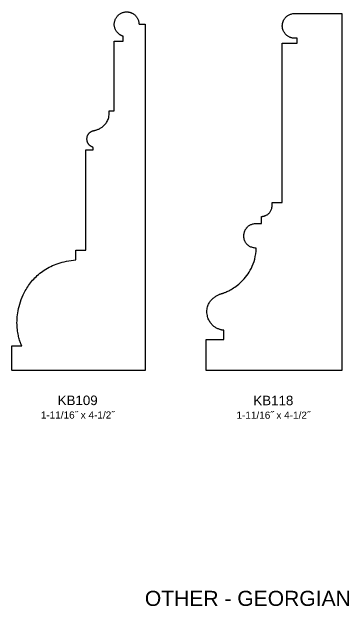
# Model space of a CAD drawing. Extents: x -7.6 to 25.2, y -9.8 to 27.2.
# Drawn here: x 5.51 to 9.76, y 10.31 to 17.8 of the extents above; entities that cross this region are included whole.
import ezdxf

# ---------------------------------------------------------------- set-up
doc = ezdxf.new("R2010")
doc.units = 0
doc.header["$MEASUREMENT"] = 0

# ---------------------------------------------------------------- blocks, each defined once
blk = doc.blocks.new('KB118')
at = {"flags": 128}
blk.add_lwpolyline([(0, 2.8071), (0, 2.6233), (0, 2.4372), (0, 2.2499), (0, 2.0626), (0, 1.8764), (0, 1.6926), (0, 1.5123), (0, 1.3365), (0, 1.1666), (0, 1.0036), (0, 0.8487), (0, 0.7031), (0, 0.5679), (0, 0.4442), (0, 0.3333), (0, 0.2363), (0, 0.1543), (0, 0.0885), (0, 0.0401), (0, 0), (-0.0039, 0), (-0.0152, 0), (-0.0336, 0), (-0.0586, 0), (-0.0897, 0), (-0.1265, 0), (-0.1686, 0), (-0.2155, 0), (-0.2668, 0), (-0.3221, 0), (-0.3809, 0), (-0.4427, 0), (-0.5072, 0), (-0.5739, 0), (-0.6423, 0), (-0.7121, 0), (-0.7827, 0), (-0.8538, 0), (-0.9249, 0), (-0.9955, 0), (-1.0653, 0), (-1.1337, 0), (-1.2004, 0), (-1.2649, 0), (-1.3267, 0), (-1.3855, 0), (-1.4408, 0), (-1.4921, 0), (-1.539, 0), (-1.5811, 0), (-1.6179, 0), (-1.649, 0), (-1.674, 0), (-1.6924, 0), (-1.7037, 0), (-1.7076, 0), (-1.7076, 0.0009), (-1.7076, 0.0035), (-1.7076, 0.0077), (-1.7076, 0.0134), (-1.7076, 0.0205), (-1.7076, 0.0289), (-1.7076, 0.0386), (-1.7076, 0.0493), (-1.7076, 0.061), (-1.7076, 0.0737), (-1.7076, 0.0871), (-1.7076, 0.1013), (-1.7076, 0.116), (-1.7076, 0.1313), (-1.7076, 0.1469), (-1.7076, 0.1629), (-1.7076, 0.179), (-1.7076, 0.1953), (-1.7076, 0.2116), (-1.7076, 0.2277), (-1.7076, 0.2437), (-1.7076, 0.2593), (-1.7076, 0.2746), (-1.7076, 0.2893), (-1.7076, 0.3035), (-1.7076, 0.3169), (-1.7076, 0.3296), (-1.7076, 0.3413), (-1.7076, 0.352), (-1.7076, 0.3617), (-1.7076, 0.3701), (-1.7076, 0.3772), (-1.7076, 0.3829), (-1.7076, 0.3871), (-1.7076, 0.3897), (-1.7076, 0.3906), (-1.7071, 0.3906), (-1.7056, 0.3906), (-1.7033, 0.3906), (-1.7001, 0.3906), (-1.6961, 0.3906), (-1.6913, 0.3906), (-1.6859, 0.3906), (-1.6799, 0.3906), (-1.6733, 0.3906), (-1.6662, 0.3906), (-1.6586, 0.3906), (-1.6506, 0.3906), (-1.6423, 0.3906), (-1.6338, 0.3906), (-1.625, 0.3906), (-1.616, 0.3906), (-1.6069, 0.3906), (-1.5977, 0.3906), (-1.5886, 0.3906), (-1.5795, 0.3906), (-1.5705, 0.3906), (-1.5617, 0.3906), (-1.5531, 0.3906), (-1.5449, 0.3906), (-1.5369, 0.3906), (-1.5293, 0.3906), (-1.5222, 0.3906), (-1.5156, 0.3906), (-1.5096, 0.3906), (-1.5042, 0.3906), (-1.4994, 0.3906), (-1.4954, 0.3906), (-1.4922, 0.3906), (-1.4898, 0.3906), (-1.4884, 0.3906), (-1.4879, 0.3906), (-1.4879, 0.3909), (-1.4879, 0.3916), (-1.4879, 0.3929), (-1.4879, 0.3946), (-1.4879, 0.3968), (-1.4879, 0.3993), (-1.4879, 0.4022), (-1.4879, 0.4054), (-1.4879, 0.4089), (-1.4879, 0.4127), (-1.4879, 0.4167), (-1.4879, 0.421), (-1.4879, 0.4254), (-1.4879, 0.43), (-1.4879, 0.4347), (-1.4879, 0.4395), (-1.4879, 0.4443), (-1.4879, 0.4492), (-1.4879, 0.4541), (-1.4879, 0.4589), (-1.4879, 0.4637), (-1.4879, 0.4684), (-1.4879, 0.473), (-1.4879, 0.4774), (-1.4879, 0.4816), (-1.4879, 0.4857), (-1.4879, 0.4895), (-1.4879, 0.493), (-1.4879, 0.4962), (-1.4879, 0.4991), (-1.4879, 0.5016), (-1.4879, 0.5038), (-1.4879, 0.5055), (-1.4879, 0.5067), (-1.4879, 0.5075), (-1.4879, 0.5078), (-1.4883, 0.5078), (-1.4896, 0.5079), (-1.4917, 0.5082), (-1.4945, 0.5086), (-1.498, 0.5091), (-1.5022, 0.5098), (-1.507, 0.5107), (-1.5124, 0.5118), (-1.5182, 0.5132), (-1.5246, 0.5149), (-1.5313, 0.5168), (-1.5385, 0.5191), (-1.5459, 0.5217), (-1.5536, 0.5247), (-1.5616, 0.528), (-1.5698, 0.5318), (-1.578, 0.536), (-1.5864, 0.5406), (-1.5949, 0.5457), (-1.6033, 0.5514), (-1.6116, 0.5575), (-1.6199, 0.5642), (-1.628, 0.5715), (-1.636, 0.5793), (-1.6437, 0.5878), (-1.6511, 0.5969), (-1.6582, 0.6066), (-1.6649, 0.6171), (-1.6711, 0.6282), (-1.6769, 0.6401), (-1.6822, 0.6528), (-1.6869, 0.6662), (-1.691, 0.6804), (-1.6945, 0.6954), (-1.6972, 0.7113), (-1.6992, 0.728), (-1.6996, 0.7441), (-1.6992, 0.7596), (-1.6978, 0.7744), (-1.6955, 0.7886), (-1.6924, 0.8021), (-1.6886, 0.815), (-1.684, 0.8273), (-1.6789, 0.839), (-1.6731, 0.8501), (-1.6668, 0.8606), (-1.66, 0.8705), (-1.6529, 0.8799), (-1.6453, 0.8888), (-1.6375, 0.8972), (-1.6294, 0.905), (-1.6211, 0.9123), (-1.6126, 0.9192), (-1.6041, 0.9256), (-1.5956, 0.9315), (-1.587, 0.937), (-1.5786, 0.9421), (-1.5703, 0.9467), (-1.5622, 0.9509), (-1.5544, 0.9547), (-1.5468, 0.9582), (-1.5396, 0.9613), (-1.5329, 0.964), (-1.5266, 0.9664), (-1.5208, 0.9684), (-1.5157, 0.9702), (-1.5112, 0.9716), (-1.5073, 0.9728), (-1.5042, 0.9736), (-1.502, 0.9742), (-1.5006, 0.9746), (-1.5001, 0.9747), (-1.4992, 0.975), (-1.4965, 0.9759), (-1.4922, 0.9774), (-1.4864, 0.9795), (-1.479, 0.9823), (-1.4704, 0.9858), (-1.4604, 0.99), (-1.4494, 0.9949), (-1.4372, 1.0006), (-1.4242, 1.0072), (-1.4102, 1.0145), (-1.3955, 1.0227), (-1.3802, 1.0318), (-1.3643, 1.0417), (-1.348, 1.0526), (-1.3313, 1.0645), (-1.3143, 1.0773), (-1.2973, 1.0911), (-1.2801, 1.106), (-1.263, 1.1219), (-1.2461, 1.1389), (-1.2294, 1.1571), (-1.213, 1.1763), (-1.1971, 1.1967), (-1.1817, 1.2183), (-1.167, 1.2412), (-1.1531, 1.2652), (-1.1399, 1.2906), (-1.1278, 1.3172), (-1.1167, 1.3451), (-1.1067, 1.3744), (-1.098, 1.4051), (-1.0906, 1.4371), (-1.0847, 1.4706), (-1.0803, 1.5056), (-1.0776, 1.542), (-1.0906, 1.5433), (-1.1028, 1.5452), (-1.1143, 1.5475), (-1.1252, 1.5503), (-1.1353, 1.5536), (-1.1449, 1.5572), (-1.1538, 1.5612), (-1.1621, 1.5655), (-1.1698, 1.5701), (-1.1769, 1.575), (-1.1836, 1.5802), (-1.1896, 1.5856), (-1.1952, 1.5911), (-1.2004, 1.5969), (-1.205, 1.6028), (-1.2093, 1.6087), (-1.2131, 1.6148), (-1.2165, 1.6209), (-1.2196, 1.627), (-1.2223, 1.6331), (-1.2247, 1.6392), (-1.2268, 1.6452), (-1.2286, 1.6511), (-1.2301, 1.6569), (-1.2314, 1.6626), (-1.2325, 1.668), (-1.2333, 1.6732), (-1.234, 1.6782), (-1.2346, 1.683), (-1.235, 1.6874), (-1.2353, 1.6915), (-1.2355, 1.6952), (-1.2356, 1.6986), (-1.2357, 1.7015), (-1.2357, 1.704), (-1.2358, 1.7061), (-1.2354, 1.7084), (-1.235, 1.7111), (-1.2345, 1.7141), (-1.2339, 1.7175), (-1.2333, 1.7211), (-1.2326, 1.725), (-1.2317, 1.7291), (-1.2307, 1.7334), (-1.2296, 1.7379), (-1.2283, 1.7426), (-1.2268, 1.7474), (-1.2251, 1.7524), (-1.2232, 1.7575), (-1.2212, 1.7626), (-1.2188, 1.7679), (-1.2163, 1.7731), (-1.2135, 1.7784), (-1.2104, 1.7837), (-1.207, 1.789), (-1.2033, 1.7942), (-1.1993, 1.7994), (-1.1949, 1.8045), (-1.1902, 1.8094), (-1.1852, 1.8143), (-1.1798, 1.819), (-1.174, 1.8235), (-1.1678, 1.8278), (-1.1611, 1.8319), (-1.1541, 1.8358), (-1.1466, 1.8394), (-1.1386, 1.8427), (-1.1301, 1.8458), (-1.1212, 1.8485), (-1.1118, 1.8508), (-1.1018, 1.8528), (-1.0914, 1.8544), (-1.0912, 1.8544), (-1.0907, 1.8544), (-1.0898, 1.8544), (-1.0887, 1.8544), (-1.0873, 1.8544), (-1.0856, 1.8544), (-1.0837, 1.8544), (-1.0815, 1.8544), (-1.0792, 1.8544), (-1.0767, 1.8544), (-1.074, 1.8544), (-1.0712, 1.8544), (-1.0683, 1.8544), (-1.0652, 1.8544), (-1.0621, 1.8544), (-1.0589, 1.8544), (-1.0557, 1.8544), (-1.0525, 1.8544), (-1.0492, 1.8544), (-1.046, 1.8544), (-1.0429, 1.8544), (-1.0397, 1.8544), (-1.0367, 1.8544), (-1.0338, 1.8544), (-1.031, 1.8544), (-1.0283, 1.8544), (-1.0258, 1.8544), (-1.0234, 1.8544), (-1.0213, 1.8544), (-1.0194, 1.8544), (-1.0177, 1.8544), (-1.0163, 1.8544), (-1.0151, 1.8544), (-1.0143, 1.8544), (-1.0138, 1.8544), (-1.0136, 1.8544), (-1.0136, 1.8546), (-1.0136, 1.8552), (-1.0136, 1.8562), (-1.0136, 1.8574), (-1.0136, 1.859), (-1.0136, 1.8609), (-1.0136, 1.8631), (-1.0136, 1.8655), (-1.0136, 1.8682), (-1.0136, 1.871), (-1.0136, 1.874), (-1.0136, 1.8772), (-1.0136, 1.8805), (-1.0136, 1.884), (-1.0136, 1.8875), (-1.0136, 1.8911), (-1.0136, 1.8947), (-1.0136, 1.8984), (-1.0136, 1.902), (-1.0136, 1.9057), (-1.0136, 1.9093), (-1.0136, 1.9128), (-1.0136, 1.9162), (-1.0136, 1.9195), (-1.0136, 1.9227), (-1.0136, 1.9258), (-1.0136, 1.9286), (-1.0136, 1.9312), (-1.0136, 1.9337), (-1.0136, 1.9358), (-1.0136, 1.9377), (-1.0136, 1.9393), (-1.0136, 1.9406), (-1.0136, 1.9415), (-1.0136, 1.9421), (-1.0136, 1.9423), (-1.0133, 1.9423), (-1.0123, 1.9424), (-1.0107, 1.9424), (-1.0085, 1.9426), (-1.0058, 1.9428), (-1.0026, 1.9432), (-0.9989, 1.9437), (-0.9949, 1.9443), (-0.9904, 1.9452), (-0.9857, 1.9462), (-0.9806, 1.9475), (-0.9753, 1.949), (-0.9698, 1.9508), (-0.9641, 1.9529), (-0.9582, 1.9553), (-0.9523, 1.958), (-0.9464, 1.9611), (-0.9404, 1.9646), (-0.9344, 1.9685), (-0.9286, 1.9728), (-0.9228, 1.9775), (-0.9172, 1.9828), (-0.9118, 1.9885), (-0.9066, 1.9947), (-0.9016, 2.0015), (-0.897, 2.0089), (-0.8928, 2.0168), (-0.8889, 2.0253), (-0.8855, 2.0345), (-0.8825, 2.0443), (-0.8801, 2.0548), (-0.8782, 2.066), (-0.8769, 2.0779), (-0.8762, 2.0905), (-0.8762, 2.1039), (-0.8769, 2.1181), (-0.8765, 2.1182), (-0.8756, 2.1182), (-0.8741, 2.1182), (-0.8722, 2.1183), (-0.8698, 2.1183), (-0.867, 2.1183), (-0.8638, 2.1183), (-0.8603, 2.1183), (-0.8565, 2.1183), (-0.8523, 2.1183), (-0.848, 2.1184), (-0.8434, 2.1184), (-0.8386, 2.1184), (-0.8336, 2.1183), (-0.8285, 2.1183), (-0.8234, 2.1183), (-0.8181, 2.1183), (-0.8129, 2.1183), (-0.8076, 2.1183), (-0.8024, 2.1183), (-0.7973, 2.1183), (-0.7922, 2.1183), (-0.7873, 2.1182), (-0.7826, 2.1182), (-0.778, 2.1182), (-0.7737, 2.1182), (-0.7696, 2.1182), (-0.7658, 2.1182), (-0.7624, 2.1182), (-0.7593, 2.1181), (-0.7566, 2.1181), (-0.7543, 2.1181), (-0.7524, 2.1181), (-0.7511, 2.1181), (-0.7502, 2.1181), (-0.75, 2.1181), (-0.75, 2.1227), (-0.75, 2.136), (-0.75, 2.1576), (-0.75, 2.1869), (-0.75, 2.2235), (-0.75, 2.2668), (-0.75, 2.3162), (-0.75, 2.3714), (-0.75, 2.4317), (-0.75, 2.4966), (-0.75, 2.5657), (-0.75, 2.6384), (-0.75, 2.7141), (-0.75, 2.7925), (-0.75, 2.8729), (-0.75, 2.9549), (-0.75, 3.0379), (-0.75, 3.1214), (-0.75, 3.205), (-0.75, 3.288), (-0.75, 3.37), (-0.75, 3.4504), (-0.75, 3.5288), (-0.75, 3.6045), (-0.75, 3.6772), (-0.75, 3.7463), (-0.75, 3.8112), (-0.75, 3.8715), (-0.75, 3.9267), (-0.75, 3.9761), (-0.75, 4.0194), (-0.75, 4.056), (-0.75, 4.0853), (-0.75, 4.1069), (-0.75, 4.1202), (-0.75, 4.1248), (-0.7495, 4.1248), (-0.7483, 4.1248), (-0.7463, 4.1248), (-0.7435, 4.1248), (-0.7401, 4.1248), (-0.7361, 4.1248), (-0.7315, 4.1248), (-0.7263, 4.1248), (-0.7207, 4.1248), (-0.7146, 4.1248), (-0.7081, 4.1248), (-0.7014, 4.1248), (-0.6943, 4.1248), (-0.6869, 4.1248), (-0.6794, 4.1248), (-0.6718, 4.1248), (-0.664, 4.1248), (-0.6562, 4.1248), (-0.6484, 4.1248), (-0.6407, 4.1248), (-0.633, 4.1248), (-0.6255, 4.1248), (-0.6182, 4.1248), (-0.6111, 4.1248), (-0.6043, 4.1248), (-0.5978, 4.1248), (-0.5918, 4.1248), (-0.5861, 4.1248), (-0.581, 4.1248), (-0.5764, 4.1248), (-0.5723, 4.1248), (-0.5689, 4.1248), (-0.5662, 4.1248), (-0.5641, 4.1248), (-0.5629, 4.1248), (-0.5625, 4.1248), (-0.5625, 4.1249), (-0.5625, 4.1253), (-0.5625, 4.126), (-0.5625, 4.1269), (-0.5625, 4.1281), (-0.5625, 4.1294), (-0.5625, 4.131), (-0.5625, 4.1327), (-0.5625, 4.1346), (-0.5625, 4.1366), (-0.5625, 4.1387), (-0.5625, 4.141), (-0.5625, 4.1433), (-0.5625, 4.1458), (-0.5625, 4.1483), (-0.5625, 4.1508), (-0.5625, 4.1534), (-0.5625, 4.156), (-0.5625, 4.1586), (-0.5625, 4.1612), (-0.5625, 4.1638), (-0.5625, 4.1663), (-0.5625, 4.1687), (-0.5625, 4.1711), (-0.5625, 4.1733), (-0.5625, 4.1755), (-0.5625, 4.1775), (-0.5625, 4.1794), (-0.5625, 4.1811), (-0.5625, 4.1827), (-0.5625, 4.184), (-0.5625, 4.1851), (-0.5625, 4.1861), (-0.5625, 4.1867), (-0.5625, 4.1871), (-0.5625, 4.1873), (-0.5628, 4.1872), (-0.5639, 4.1871), (-0.5655, 4.1869), (-0.5678, 4.1867), (-0.5707, 4.1865), (-0.5741, 4.1863), (-0.578, 4.1862), (-0.5823, 4.1861), (-0.5871, 4.1862), (-0.5923, 4.1863), (-0.5978, 4.1867), (-0.6037, 4.1872), (-0.6098, 4.1879), (-0.6162, 4.1889), (-0.6228, 4.1901), (-0.6296, 4.1916), (-0.6366, 4.1934), (-0.6436, 4.1955), (-0.6508, 4.1981), (-0.6579, 4.201), (-0.6651, 4.2043), (-0.6722, 4.2081), (-0.6793, 4.2123), (-0.6862, 4.2171), (-0.693, 4.2223), (-0.6997, 4.2281), (-0.7061, 4.2345), (-0.7123, 4.2415), (-0.7182, 4.2491), (-0.7237, 4.2574), (-0.729, 4.2663), (-0.7338, 4.276), (-0.7382, 4.2864), (-0.7421, 4.2975), (-0.7456, 4.3094), (-0.7485, 4.3222), (-0.7491, 4.3264), (-0.7496, 4.3309), (-0.7499, 4.3357), (-0.75, 4.3408), (-0.7499, 4.3461), (-0.7496, 4.3515), (-0.7491, 4.3572), (-0.7484, 4.363), (-0.7474, 4.369), (-0.7462, 4.3751), (-0.7447, 4.3812), (-0.743, 4.3875), (-0.741, 4.3938), (-0.7387, 4.4001), (-0.7362, 4.4064), (-0.7333, 4.4127), (-0.7301, 4.4189), (-0.7266, 4.4251), (-0.7228, 4.4312), (-0.7186, 4.4372), (-0.7141, 4.443), (-0.7093, 4.4487), (-0.704, 4.4543), (-0.6984, 4.4596), (-0.6924, 4.4647), (-0.686, 4.4695), (-0.6792, 4.4741), (-0.672, 4.4784), (-0.6644, 4.4824), (-0.6563, 4.4861), (-0.6478, 4.4894), (-0.6388, 4.4923), (-0.6294, 4.4948), (-0.6195, 4.4969), (-0.6091, 4.4985), (-0.5983, 4.4997), (-0.5969, 4.4997), (-0.5929, 4.4997), (-0.5865, 4.4997), (-0.5778, 4.4997), (-0.5669, 4.4997), (-0.554, 4.4997), (-0.5392, 4.4997), (-0.5228, 4.4997), (-0.5048, 4.4997), (-0.4854, 4.4997), (-0.4648, 4.4997), (-0.4432, 4.4997), (-0.4206, 4.4997), (-0.3972, 4.4997), (-0.3732, 4.4997), (-0.3488, 4.4997), (-0.324, 4.4997), (-0.2991, 4.4997), (-0.2742, 4.4997), (-0.2495, 4.4997), (-0.225, 4.4997), (-0.2011, 4.4997), (-0.1777, 4.4997), (-0.1551, 4.4997), (-0.1334, 4.4997), (-0.1128, 4.4997), (-0.0935, 4.4997), (-0.0755, 4.4997), (-0.0591, 4.4998), (-0.0443, 4.4998), (-0.0314, 4.4998), (-0.0205, 4.4998), (-0.0118, 4.4998), (-0.0053, 4.4998), (-0.0014, 4.4998), (0, 4.4998), (0, 4.4895), (0, 4.4596), (0, 4.4112), (0, 4.3454), (0, 4.2635), (0, 4.1664), (0, 4.0555), (0, 3.9319), (0, 3.7967), (0, 3.651), (0, 3.4961), (0, 3.3332), (0, 3.1632), (0, 2.9875)], close=True, dxfattribs=at)
blk = doc.blocks.new('KB109')
at = {"flags": 128}
blk.add_lwpolyline([(-1.6807, 0), (-1.6807, 0.0007), (-1.6807, 0.0028), (-1.6807, 0.0061), (-1.6807, 0.0107), (-1.6807, 0.0164), (-1.6807, 0.0231), (-1.6807, 0.0308), (-1.6807, 0.0394), (-1.6807, 0.0488), (-1.6807, 0.0589), (-1.6807, 0.0697), (-1.6807, 0.081), (-1.6807, 0.0928), (-1.6807, 0.105), (-1.6807, 0.1175), (-1.6807, 0.1303), (-1.6807, 0.1432), (-1.6807, 0.1562), (-1.6807, 0.1693), (-1.6807, 0.1822), (-1.6807, 0.1949), (-1.6807, 0.2075), (-1.6807, 0.2197), (-1.6807, 0.2315), (-1.6807, 0.2428), (-1.6807, 0.2535), (-1.6807, 0.2637), (-1.6807, 0.2731), (-1.6807, 0.2816), (-1.6807, 0.2893), (-1.6807, 0.2961), (-1.6807, 0.3018), (-1.6807, 0.3063), (-1.6807, 0.3097), (-1.6807, 0.3118), (-1.6807, 0.3125), (-1.6804, 0.3125), (-1.6796, 0.3125), (-1.6782, 0.3125), (-1.6764, 0.3125), (-1.6741, 0.3125), (-1.6714, 0.3125), (-1.6683, 0.3125), (-1.6649, 0.3125), (-1.6611, 0.3125), (-1.6571, 0.3125), (-1.6528, 0.3125), (-1.6483, 0.3125), (-1.6435, 0.3125), (-1.6387, 0.3125), (-1.6337, 0.3125), (-1.6285, 0.3125), (-1.6234, 0.3125), (-1.6182, 0.3125), (-1.613, 0.3125), (-1.6078, 0.3125), (-1.6027, 0.3125), (-1.5977, 0.3125), (-1.5928, 0.3125), (-1.5881, 0.3125), (-1.5836, 0.3125), (-1.5792, 0.3125), (-1.5752, 0.3125), (-1.5714, 0.3125), (-1.568, 0.3125), (-1.5649, 0.3125), (-1.5622, 0.3125), (-1.56, 0.3125), (-1.5581, 0.3125), (-1.5568, 0.3125), (-1.556, 0.3125), (-1.5557, 0.3125), (-1.556, 0.3131), (-1.557, 0.315), (-1.5585, 0.3182), (-1.5605, 0.3226), (-1.563, 0.3282), (-1.5658, 0.3349), (-1.569, 0.3428), (-1.5725, 0.3519), (-1.5761, 0.362), (-1.58, 0.3731), (-1.5839, 0.3854), (-1.5878, 0.3986), (-1.5917, 0.4128), (-1.5956, 0.428), (-1.5992, 0.4442), (-1.6027, 0.4612), (-1.6059, 0.4792), (-1.6088, 0.498), (-1.6113, 0.5176), (-1.6134, 0.5381), (-1.615, 0.5593), (-1.616, 0.5813), (-1.6164, 0.604), (-1.6161, 0.6275), (-1.6151, 0.6516), (-1.6132, 0.6764), (-1.6106, 0.7018), (-1.607, 0.7279), (-1.6024, 0.7545), (-1.5968, 0.7817), (-1.5901, 0.8094), (-1.5823, 0.8376), (-1.5732, 0.8662), (-1.5629, 0.8954), (-1.5513, 0.9249), (-1.5382, 0.9549), (-1.5298, 0.972), (-1.5209, 0.9891), (-1.5115, 1.0061), (-1.5017, 1.023), (-1.4914, 1.0398), (-1.4807, 1.0566), (-1.4694, 1.0731), (-1.4577, 1.0896), (-1.4454, 1.1058), (-1.4325, 1.1218), (-1.4192, 1.1376), (-1.4053, 1.1532), (-1.3908, 1.1685), (-1.3757, 1.1834), (-1.3601, 1.1981), (-1.3438, 1.2124), (-1.327, 1.2264), (-1.3095, 1.24), (-1.2914, 1.2532), (-1.2726, 1.266), (-1.2532, 1.2783), (-1.2331, 1.2901), (-1.2123, 1.3015), (-1.1909, 1.3123), (-1.1687, 1.3226), (-1.1458, 1.3324), (-1.1222, 1.3416), (-1.0978, 1.3501), (-1.0727, 1.3581), (-1.0468, 1.3654), (-1.0202, 1.372), (-0.9928, 1.378), (-0.9645, 1.3832), (-0.9355, 1.3877), (-0.9056, 1.3915), (-0.8749, 1.3945), (-0.8749, 1.3947), (-0.8749, 1.3956), (-0.8749, 1.3969), (-0.8749, 1.3987), (-0.8749, 1.401), (-0.8749, 1.4037), (-0.875, 1.4068), (-0.875, 1.4102), (-0.875, 1.414), (-0.875, 1.418), (-0.875, 1.4223), (-0.875, 1.4269), (-0.875, 1.4316), (-0.875, 1.4365), (-0.875, 1.4415), (-0.875, 1.4466), (-0.875, 1.4517), (-0.875, 1.457), (-0.875, 1.4622), (-0.875, 1.4673), (-0.875, 1.4724), (-0.875, 1.4774), (-0.875, 1.4823), (-0.875, 1.487), (-0.875, 1.4916), (-0.875, 1.4959), (-0.875, 1.4999), (-0.875, 1.5037), (-0.875, 1.5071), (-0.875, 1.5102), (-0.875, 1.5129), (-0.875, 1.5152), (-0.875, 1.517), (-0.875, 1.5183), (-0.875, 1.5192), (-0.875, 1.5195), (-0.8747, 1.5195), (-0.8739, 1.5195), (-0.8725, 1.5195), (-0.8707, 1.5195), (-0.8684, 1.5195), (-0.8657, 1.5195), (-0.8626, 1.5195), (-0.8592, 1.5195), (-0.8554, 1.5195), (-0.8514, 1.5195), (-0.8471, 1.5195), (-0.8426, 1.5195), (-0.8378, 1.5195), (-0.833, 1.5195), (-0.8279, 1.5195), (-0.8228, 1.5195), (-0.8177, 1.5195), (-0.8125, 1.5195), (-0.8073, 1.5195), (-0.8021, 1.5195), (-0.797, 1.5195), (-0.792, 1.5195), (-0.7871, 1.5195), (-0.7824, 1.5195), (-0.7778, 1.5195), (-0.7735, 1.5195), (-0.7695, 1.5195), (-0.7657, 1.5195), (-0.7623, 1.5195), (-0.7592, 1.5195), (-0.7565, 1.5195), (-0.7542, 1.5195), (-0.7524, 1.5195), (-0.7511, 1.5195), (-0.7502, 1.5195), (-0.7499, 1.5195), (-0.7499, 1.5223), (-0.7499, 1.5307), (-0.7499, 1.5443), (-0.7499, 1.5627), (-0.7499, 1.5857), (-0.7499, 1.6129), (-0.7499, 1.644), (-0.7499, 1.6786), (-0.7499, 1.7165), (-0.7499, 1.7573), (-0.7499, 1.8007), (-0.7499, 1.8464), (-0.7499, 1.894), (-0.7499, 1.9433), (-0.7499, 1.9938), (-0.7499, 2.0454), (-0.7499, 2.0975), (-0.7499, 2.15), (-0.7499, 2.2025), (-0.7499, 2.2547), (-0.7499, 2.3062), (-0.7499, 2.3567), (-0.7499, 2.406), (-0.7499, 2.4536), (-0.7499, 2.4993), (-0.7499, 2.5427), (-0.7499, 2.5835), (-0.7499, 2.6214), (-0.7499, 2.6561), (-0.7499, 2.6872), (-0.7499, 2.7143), (-0.7499, 2.7373), (-0.7499, 2.7558), (-0.7499, 2.7693), (-0.7499, 2.7777), (-0.7499, 2.7806), (-0.7497, 2.7806), (-0.7491, 2.7806), (-0.7481, 2.7806), (-0.7467, 2.7806), (-0.745, 2.7806), (-0.743, 2.7806), (-0.7407, 2.7806), (-0.7381, 2.7806), (-0.7353, 2.7806), (-0.7323, 2.7806), (-0.729, 2.7806), (-0.7256, 2.7806), (-0.7221, 2.7806), (-0.7184, 2.7806), (-0.7147, 2.7806), (-0.7109, 2.7806), (-0.707, 2.7806), (-0.7031, 2.7806), (-0.6992, 2.7806), (-0.6953, 2.7806), (-0.6915, 2.7806), (-0.6877, 2.7806), (-0.6841, 2.7806), (-0.6805, 2.7806), (-0.6771, 2.7806), (-0.6739, 2.7806), (-0.6709, 2.7806), (-0.6681, 2.7806), (-0.6655, 2.7806), (-0.6632, 2.7806), (-0.6611, 2.7806), (-0.6594, 2.7806), (-0.6581, 2.7806), (-0.6571, 2.7806), (-0.6564, 2.7806), (-0.6562, 2.7806), (-0.6562, 2.7806), (-0.6562, 2.7809), (-0.6562, 2.7812), (-0.6562, 2.7816), (-0.6562, 2.7822), (-0.6562, 2.7829), (-0.6562, 2.7837), (-0.6562, 2.7845), (-0.6562, 2.7855), (-0.6562, 2.7865), (-0.6562, 2.7875), (-0.6562, 2.7887), (-0.6562, 2.7899), (-0.6562, 2.7911), (-0.6562, 2.7923), (-0.6562, 2.7936), (-0.6562, 2.7949), (-0.6562, 2.7962), (-0.6562, 2.7975), (-0.6562, 2.7988), (-0.6562, 2.8001), (-0.6562, 2.8013), (-0.6562, 2.8025), (-0.6562, 2.8037), (-0.6562, 2.8049), (-0.6562, 2.8059), (-0.6562, 2.8069), (-0.6562, 2.8079), (-0.6562, 2.8087), (-0.6562, 2.8095), (-0.6562, 2.8102), (-0.6562, 2.8108), (-0.6562, 2.8112), (-0.6562, 2.8115), (-0.6562, 2.8118), (-0.6562, 2.8118), (-0.6564, 2.8119), (-0.6569, 2.812), (-0.6578, 2.8123), (-0.6589, 2.8127), (-0.6603, 2.8132), (-0.662, 2.8138), (-0.664, 2.8145), (-0.6661, 2.8154), (-0.6685, 2.8164), (-0.671, 2.8176), (-0.6737, 2.8189), (-0.6766, 2.8204), (-0.6795, 2.8221), (-0.6826, 2.8239), (-0.6857, 2.8259), (-0.6889, 2.8281), (-0.6922, 2.8305), (-0.6954, 2.833), (-0.6987, 2.8358), (-0.702, 2.8388), (-0.7052, 2.8419), (-0.7083, 2.8453), (-0.7114, 2.849), (-0.7143, 2.8528), (-0.7172, 2.8569), (-0.7199, 2.8612), (-0.7224, 2.8658), (-0.7248, 2.8706), (-0.7269, 2.8756), (-0.7289, 2.881), (-0.7306, 2.8866), (-0.732, 2.8924), (-0.7331, 2.8986), (-0.734, 2.905), (-0.7345, 2.9117), (-0.7347, 2.9187), (-0.7345, 2.9257), (-0.734, 2.9324), (-0.7331, 2.9388), (-0.732, 2.9449), (-0.7306, 2.9507), (-0.7289, 2.9562), (-0.7269, 2.9615), (-0.7248, 2.9664), (-0.7224, 2.9711), (-0.7199, 2.9756), (-0.7172, 2.9798), (-0.7143, 2.9837), (-0.7114, 2.9874), (-0.7083, 2.9909), (-0.7052, 2.9942), (-0.702, 2.9972), (-0.6987, 3), (-0.6954, 3.0026), (-0.6922, 3.005), (-0.6889, 3.0073), (-0.6857, 3.0093), (-0.6826, 3.0112), (-0.6795, 3.0128), (-0.6766, 3.0144), (-0.6737, 3.0157), (-0.671, 3.0169), (-0.6685, 3.018), (-0.6661, 3.0189), (-0.664, 3.0197), (-0.662, 3.0204), (-0.6603, 3.0209), (-0.6589, 3.0213), (-0.6578, 3.0217), (-0.6569, 3.0219), (-0.6564, 3.022), (-0.6562, 3.022), (-0.6557, 3.0221), (-0.6543, 3.0223), (-0.652, 3.0227), (-0.6489, 3.0232), (-0.645, 3.024), (-0.6404, 3.025), (-0.6352, 3.0262), (-0.6293, 3.0277), (-0.623, 3.0295), (-0.6161, 3.0316), (-0.6088, 3.0341), (-0.6012, 3.037), (-0.5932, 3.0402), (-0.585, 3.0438), (-0.5765, 3.0479), (-0.568, 3.0524), (-0.5593, 3.0574), (-0.5506, 3.0629), (-0.542, 3.069), (-0.5334, 3.0755), (-0.525, 3.0827), (-0.5167, 3.0904), (-0.5087, 3.0988), (-0.5011, 3.1077), (-0.4937, 3.1174), (-0.4869, 3.1277), (-0.4804, 3.1387), (-0.4746, 3.1505), (-0.4693, 3.163), (-0.4646, 3.1763), (-0.4607, 3.1904), (-0.4575, 3.2052), (-0.4552, 3.221), (-0.4537, 3.2376), (-0.4531, 3.2551), (-0.4536, 3.2734), (-0.4534, 3.2734), (-0.453, 3.2734), (-0.4523, 3.2734), (-0.4514, 3.2734), (-0.4503, 3.2734), (-0.4489, 3.2734), (-0.4474, 3.2734), (-0.4457, 3.2734), (-0.4438, 3.2734), (-0.4418, 3.2734), (-0.4396, 3.2734), (-0.4374, 3.2734), (-0.435, 3.2734), (-0.4326, 3.2734), (-0.4301, 3.2734), (-0.4275, 3.2734), (-0.4249, 3.2734), (-0.4223, 3.2734), (-0.4197, 3.2734), (-0.4171, 3.2734), (-0.4146, 3.2734), (-0.4121, 3.2734), (-0.4096, 3.2734), (-0.4073, 3.2734), (-0.405, 3.2734), (-0.4029, 3.2734), (-0.4008, 3.2734), (-0.399, 3.2734), (-0.3973, 3.2734), (-0.3957, 3.2734), (-0.3944, 3.2734), (-0.3932, 3.2734), (-0.3923, 3.2734), (-0.3916, 3.2734), (-0.3912, 3.2734), (-0.3911, 3.2734), (-0.3911, 3.2754), (-0.3911, 3.2812), (-0.3911, 3.2907), (-0.3911, 3.3034), (-0.3911, 3.3194), (-0.3911, 3.3383), (-0.3911, 3.3598), (-0.3911, 3.3839), (-0.3911, 3.4102), (-0.3911, 3.4385), (-0.3911, 3.4686), (-0.3911, 3.5003), (-0.3911, 3.5333), (-0.3911, 3.5675), (-0.3911, 3.6026), (-0.3911, 3.6383), (-0.3911, 3.6745), (-0.3911, 3.7109), (-0.3911, 3.7473), (-0.3911, 3.7835), (-0.3911, 3.8193), (-0.3911, 3.8543), (-0.3911, 3.8885), (-0.3911, 3.9215), (-0.3911, 3.9532), (-0.3911, 3.9834), (-0.3911, 4.0117), (-0.3911, 4.038), (-0.3911, 4.062), (-0.3911, 4.0836), (-0.3911, 4.1024), (-0.3911, 4.1184), (-0.3911, 4.1312), (-0.3911, 4.1406), (-0.3911, 4.1464), (-0.3911, 4.1484), (-0.3908, 4.1484), (-0.3901, 4.1484), (-0.3889, 4.1484), (-0.3872, 4.1484), (-0.3852, 4.1484), (-0.3827, 4.1484), (-0.38, 4.1484), (-0.3769, 4.1484), (-0.3735, 4.1484), (-0.3698, 4.1484), (-0.3659, 4.1484), (-0.3618, 4.1484), (-0.3576, 4.1484), (-0.3532, 4.1484), (-0.3487, 4.1484), (-0.3441, 4.1484), (-0.3394, 4.1484), (-0.3347, 4.1484), (-0.33, 4.1484), (-0.3253, 4.1484), (-0.3207, 4.1484), (-0.3162, 4.1484), (-0.3118, 4.1484), (-0.3075, 4.1484), (-0.3035, 4.1484), (-0.2996, 4.1484), (-0.2959, 4.1484), (-0.2925, 4.1484), (-0.2894, 4.1484), (-0.2866, 4.1484), (-0.2842, 4.1484), (-0.2822, 4.1484), (-0.2805, 4.1484), (-0.2793, 4.1484), (-0.2785, 4.1484), (-0.2783, 4.1484), (-0.2783, 4.1485), (-0.2783, 4.149), (-0.2783, 4.1497), (-0.2783, 4.1506), (-0.2783, 4.1518), (-0.2783, 4.1532), (-0.2783, 4.1547), (-0.2783, 4.1565), (-0.2783, 4.1585), (-0.2783, 4.1605), (-0.2783, 4.1628), (-0.2783, 4.1651), (-0.2783, 4.1675), (-0.2783, 4.17), (-0.2783, 4.1726), (-0.2783, 4.1752), (-0.2783, 4.1779), (-0.2783, 4.1806), (-0.2783, 4.1833), (-0.2783, 4.1859), (-0.2783, 4.1886), (-0.2783, 4.1912), (-0.2783, 4.1937), (-0.2783, 4.1961), (-0.2783, 4.1984), (-0.2783, 4.2006), (-0.2783, 4.2027), (-0.2783, 4.2047), (-0.2783, 4.2064), (-0.2783, 4.208), (-0.2783, 4.2094), (-0.2783, 4.2106), (-0.2783, 4.2115), (-0.2783, 4.2122), (-0.2783, 4.2127), (-0.2783, 4.2128), (-0.2785, 4.2128), (-0.2791, 4.213), (-0.2801, 4.2132), (-0.2814, 4.2135), (-0.283, 4.214), (-0.285, 4.2146), (-0.2873, 4.2153), (-0.2898, 4.2161), (-0.2926, 4.2171), (-0.2956, 4.2183), (-0.2988, 4.2197), (-0.3022, 4.2212), (-0.3058, 4.223), (-0.3096, 4.2249), (-0.3134, 4.2271), (-0.3174, 4.2295), (-0.3215, 4.2321), (-0.3256, 4.235), (-0.3298, 4.2381), (-0.334, 4.2415), (-0.3383, 4.2452), (-0.3425, 4.2491), (-0.3467, 4.2534), (-0.3508, 4.2579), (-0.3549, 4.2628), (-0.3589, 4.268), (-0.3627, 4.2735), (-0.3665, 4.2794), (-0.3701, 4.2856), (-0.3735, 4.2922), (-0.3767, 4.2992), (-0.3797, 4.3065), (-0.3825, 4.3143), (-0.385, 4.3224), (-0.3872, 4.331), (-0.3892, 4.34), (-0.3902, 4.3463), (-0.3908, 4.3527), (-0.3911, 4.3594), (-0.3911, 4.3661), (-0.3907, 4.373), (-0.3899, 4.38), (-0.3888, 4.387), (-0.3873, 4.3941), (-0.3855, 4.4012), (-0.3834, 4.4084), (-0.3809, 4.4155), (-0.3781, 4.4225), (-0.3749, 4.4295), (-0.3714, 4.4364), (-0.3676, 4.4431), (-0.3634, 4.4498), (-0.3589, 4.4562), (-0.3541, 4.4625), (-0.349, 4.4686), (-0.3435, 4.4745), (-0.3378, 4.4801), (-0.3317, 4.4854), (-0.3253, 4.4904), (-0.3185, 4.4951), (-0.3115, 4.4994), (-0.3042, 4.5034), (-0.2965, 4.507), (-0.2885, 4.5102), (-0.2803, 4.5129), (-0.2717, 4.5151), (-0.2629, 4.5169), (-0.2537, 4.5182), (-0.2443, 4.5189), (-0.2345, 4.5191), (-0.2245, 4.5187), (-0.2141, 4.5177), (-0.2126, 4.5176), (-0.2107, 4.5174), (-0.2083, 4.5171), (-0.2056, 4.5166), (-0.2026, 4.516), (-0.1992, 4.5152), (-0.1956, 4.5143), (-0.1916, 4.5131), (-0.1875, 4.5118), (-0.1831, 4.5103), (-0.1785, 4.5086), (-0.1738, 4.5067), (-0.1689, 4.5045), (-0.1639, 4.5021), (-0.1589, 4.4994), (-0.1537, 4.4964), (-0.1486, 4.4932), (-0.1434, 4.4896), (-0.1383, 4.4858), (-0.1332, 4.4817), (-0.1281, 4.4772), (-0.1232, 4.4724), (-0.1184, 4.4672), (-0.1137, 4.4617), (-0.1092, 4.4558), (-0.1049, 4.4495), (-0.1008, 4.4428), (-0.097, 4.4357), (-0.0935, 4.4282), (-0.0902, 4.4202), (-0.0873, 4.4118), (-0.0848, 4.403), (-0.0826, 4.3937), (-0.0808, 4.3839), (-0.0795, 4.3736), (-0.0786, 4.3629), (-0.0784, 4.3629), (-0.0779, 4.3629), (-0.077, 4.3629), (-0.0759, 4.3629), (-0.0745, 4.3629), (-0.0728, 4.3629), (-0.0708, 4.3629), (-0.0687, 4.3629), (-0.0663, 4.3629), (-0.0638, 4.3629), (-0.0611, 4.3629), (-0.0582, 4.3629), (-0.0552, 4.3629), (-0.0522, 4.3629), (-0.049, 4.3629), (-0.0458, 4.3629), (-0.0426, 4.3629), (-0.0393, 4.3629), (-0.036, 4.3629), (-0.0328, 4.3629), (-0.0296, 4.3629), (-0.0264, 4.3629), (-0.0233, 4.3629), (-0.0204, 4.3629), (-0.0175, 4.3629), (-0.0148, 4.3629), (-0.0123, 4.3629), (-0.0099, 4.3629), (-0.0078, 4.3629), (-0.0058, 4.3629), (-0.0041, 4.3629), (-0.0027, 4.3629), (-0.0015, 4.3629), (-0.0007, 4.3629), (-0.0002, 4.3629), (0, 4.3629), (0, 4.353), (0, 4.324), (0, 4.277), (0, 4.2132), (0, 4.1338), (0, 4.0397), (0, 3.9322), (0, 3.8123), (0, 3.6812), (0, 3.54), (0, 3.3898), (0, 3.2318), (0, 3.067), (0, 2.8966), (0, 2.7217), (0, 2.5435), (0, 2.363), (0, 2.1814), (0, 1.9998), (0, 1.8194), (0, 1.6411), (0, 1.4663), (0, 1.2959), (0, 1.1311), (0, 0.9731), (0, 0.8229), (0, 0.6817), (0, 0.5506), (0, 0.4307), (0, 0.3232), (0, 0.2291), (0, 0.1496), (0, 0.0858), (0, 0.0389), (0, 0.0099), (0, 0), (-0.0038, 0), (-0.015, 0), (-0.0331, 0), (-0.0576, 0), (-0.0883, 0), (-0.1245, 0), (-0.1659, 0), (-0.2121, 0), (-0.2626, 0), (-0.317, 0), (-0.3749, 0), (-0.4357, 0), (-0.4992, 0), (-0.5648, 0), (-0.6322, 0), (-0.7009, 0), (-0.7704, 0), (-0.8403, 0), (-0.9103, 0), (-0.9798, 0), (-1.0485, 0), (-1.1158, 0), (-1.1815, 0), (-1.2449, 0), (-1.3058, 0), (-1.3637, 0), (-1.4181, 0), (-1.4686, 0), (-1.5148, 0), (-1.5562, 0), (-1.5924, 0), (-1.623, 0), (-1.6476, 0), (-1.6657, 0), (-1.6769, 0)], dxfattribs=at)

msp = doc.modelspace()

# ---------------------------------------------------------------- block references
at = {"linetype": 'Continuous'}
for name, p in [('KB109', (7.1895, 13.2805)), ('KB118', (9.6659, 13.2805))]:
    msp.add_blockref(name, p, dxfattribs=at)

# ---------------------------------------------------------------- texts
at = {"linetype": 'Continuous', "lineweight": 0}
for s, insert, char_height, width, attachment_point in [('{\\fArial|b0|i0|c0|p34;KB109\\P\\H0.75x;1-11/16˝ x 4-1/2˝}', (6.338, 12.9666), 0.12, 1.823418, 2), ('{\\fArial|b0|i0|c0|p34;KB118\\P\\H0.75x;1-11/16˝ x 4-1/2˝}', (8.803, 12.9644), 0.12, 2.321674, 2), ('{\\fArial|b0|i0|c0|p34;\\H2.1111x;OTHER - GEORGIAN}', (7.184, 10.507), 0.09, 6.959582, 1)]:
    msp.add_mtext(s, dxfattribs=dict(at, insert=insert, char_height=char_height, width=width, attachment_point=attachment_point))

doc.saveas('drawing.dxf')
